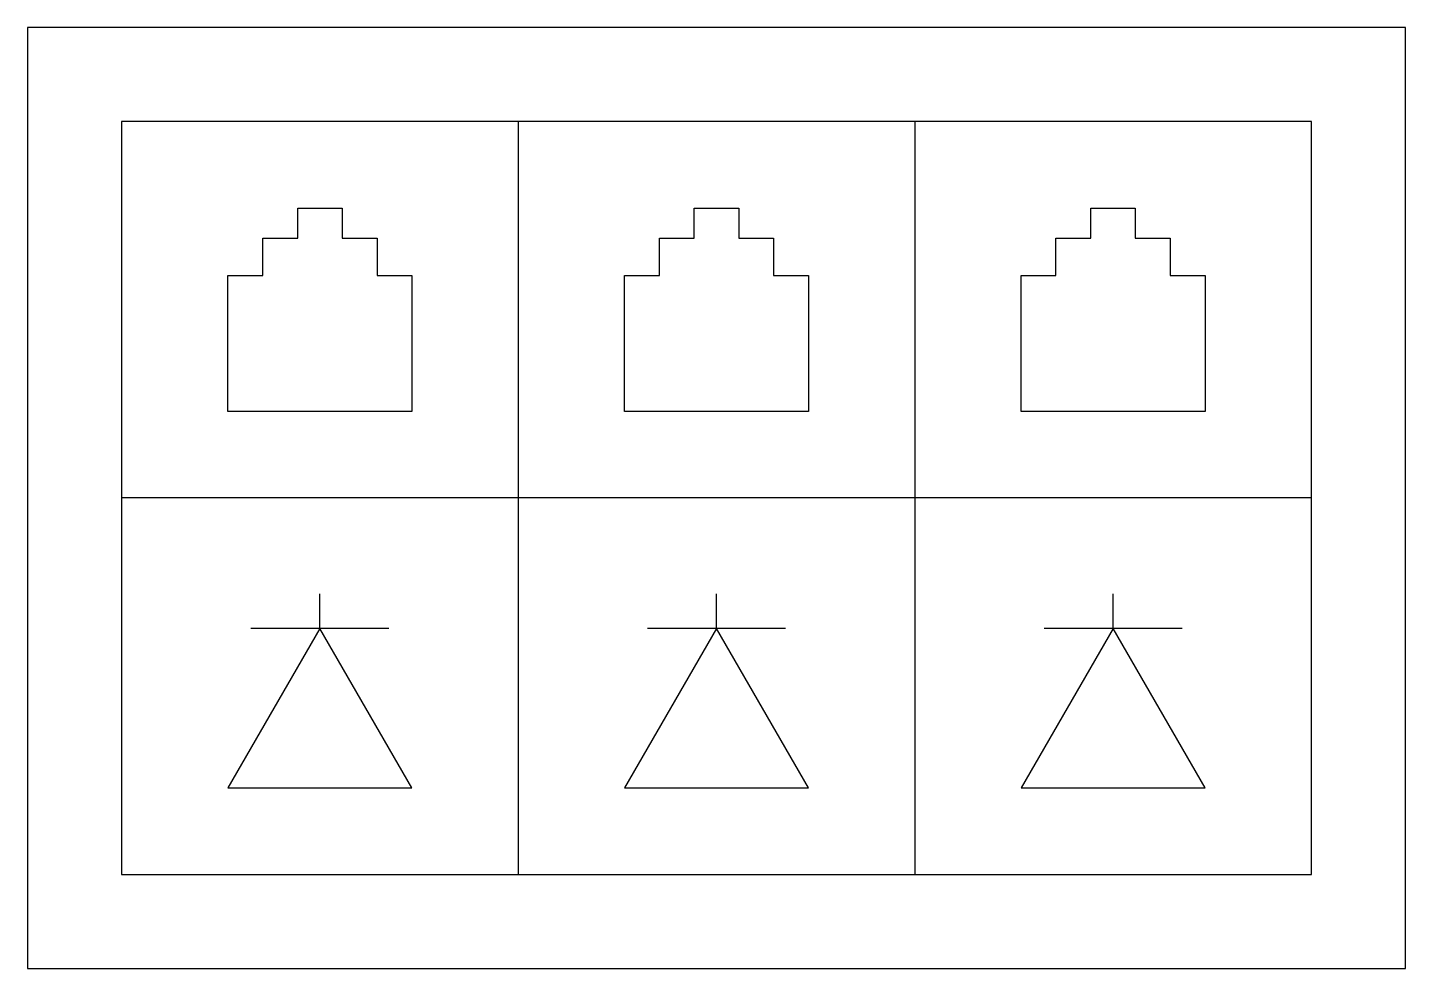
# Model space of a CAD drawing. Header units: millimetres. Extents: x -6080.522 to -6079.961, y -967.666 to -967.282.
import ezdxf

# ---------------------------------------------------------------- set-up
doc = ezdxf.new("R2010")
doc.units = ezdxf.units.MM
doc.layers.add('Tel_Símbolos', color=3, linetype='Continuous')

msp = doc.modelspace()

# ---------------------------------------------------------------- linework, layer by layer
at = {"layer": 'Tel_Símbolos', "color": 1}
for p, q in [((-6080.32249, -967.32054), (-6080.32249, -967.62725)), ((-6080.16083, -967.32054), (-6080.16083, -967.62725)), ((-6079.99917, -967.47389), (-6080.48415, -967.47389)), ((-6080.40332, -967.52703), (-6080.40332, -967.51297)), ((-6080.24166, -967.52703), (-6080.24166, -967.51297)), ((-6080.08, -967.52703), (-6080.08, -967.51297)), ((-6080.37519, -967.52703), (-6080.43144, -967.52703)), ((-6080.21353, -967.52703), (-6080.26978, -967.52703)), ((-6080.05187, -967.52703), (-6080.10812, -967.52703))]:
    msp.add_line(p, q, dxfattribs=at)
at = {"layer": 'Tel_Símbolos', "color": 3}
msp.add_lwpolyline([(-6080.52249, -967.66559), (-6079.96083, -967.66559), (-6079.96083, -967.2822), (-6080.52249, -967.2822)], close=True, dxfattribs=at)
at = {"layer": 'Tel_Símbolos', "color": 2}
msp.add_lwpolyline([(-6080.48415, -967.62725), (-6079.99917, -967.62725), (-6079.99917, -967.32054), (-6080.48415, -967.32054)], close=True, dxfattribs=at)
at = {"layer": 'Tel_Símbolos', "color": 1}
for points in [[(-6080.42659, -967.36801), (-6080.41237, -967.36801), (-6080.41237, -967.35581), (-6080.39427, -967.35581), (-6080.39427, -967.36801), (-6080.38004, -967.36801), (-6080.38004, -967.38326), (-6080.36582, -967.38326), (-6080.36582, -967.43862), (-6080.44082, -967.43862), (-6080.44082, -967.38326), (-6080.42659, -967.38326)], [(-6080.26493, -967.36801), (-6080.25071, -967.36801), (-6080.25071, -967.35581), (-6080.23261, -967.35581), (-6080.23261, -967.36801), (-6080.21838, -967.36801), (-6080.21838, -967.38326), (-6080.20416, -967.38326), (-6080.20416, -967.43862), (-6080.27916, -967.43862), (-6080.27916, -967.38326), (-6080.26493, -967.38326)], [(-6080.10327, -967.36801), (-6080.08905, -967.36801), (-6080.08905, -967.35581), (-6080.07095, -967.35581), (-6080.07095, -967.36801), (-6080.05672, -967.36801), (-6080.05672, -967.38326), (-6080.0425, -967.38326), (-6080.0425, -967.43862), (-6080.1175, -967.43862), (-6080.1175, -967.38326), (-6080.10327, -967.38326)], [(-6080.36582, -967.59198), (-6080.40332, -967.52703), (-6080.44082, -967.59198)], [(-6080.20416, -967.59198), (-6080.24166, -967.52703), (-6080.27916, -967.59198)], [(-6080.0425, -967.59198), (-6080.08, -967.52703), (-6080.1175, -967.59198)]]:
    msp.add_lwpolyline(points, close=True, dxfattribs=at)

doc.saveas('drawing.dxf')
